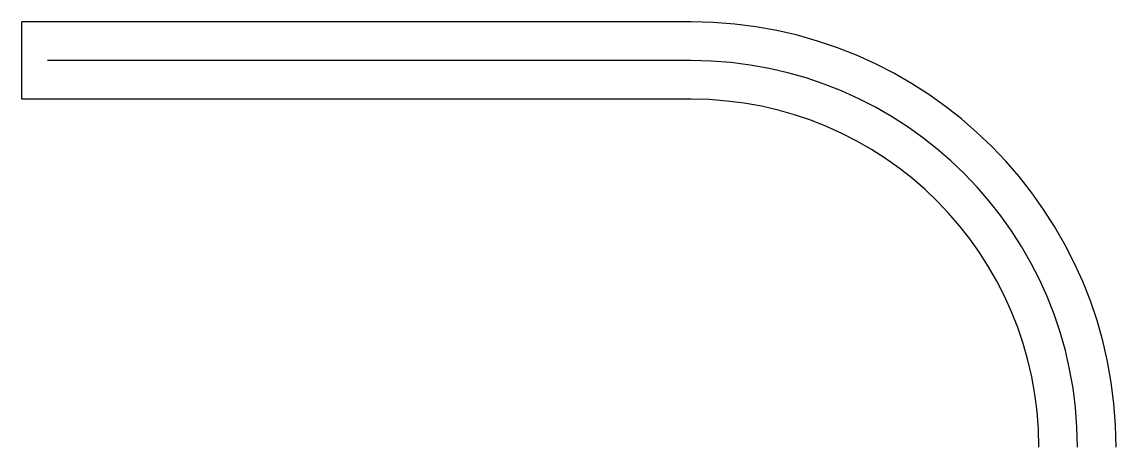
# Model space of a CAD drawing. Units: millimetres at full size, sheet at 1:100. Extents: x -5200 to 3300, y -5000 to -1700.
import ezdxf

# ---------------------------------------------------------------- set-up
doc = ezdxf.new("R2010")
doc.units = ezdxf.units.MM
doc.header["$LTSCALE"] = 100
doc.layers.add('0-0', color=7, linetype='Continuous')

msp = doc.modelspace()

# ---------------------------------------------------------------- linework, layer by layer
at = {"layer": '0-0'}
for p, q in [((-5200, -2300), (-5200, -1700)), ((0, -1700), (-5200, -1700)), ((0, -2000), (-5000, -2000)), ((0, -2300), (-5200, -2300))]:
    msp.add_line(p, q, dxfattribs=at)
for radius in [3300, 3000, 2700]:
    msp.add_arc((0, -5000), radius, 0, 90, dxfattribs=at)

doc.saveas('drawing.dxf')
